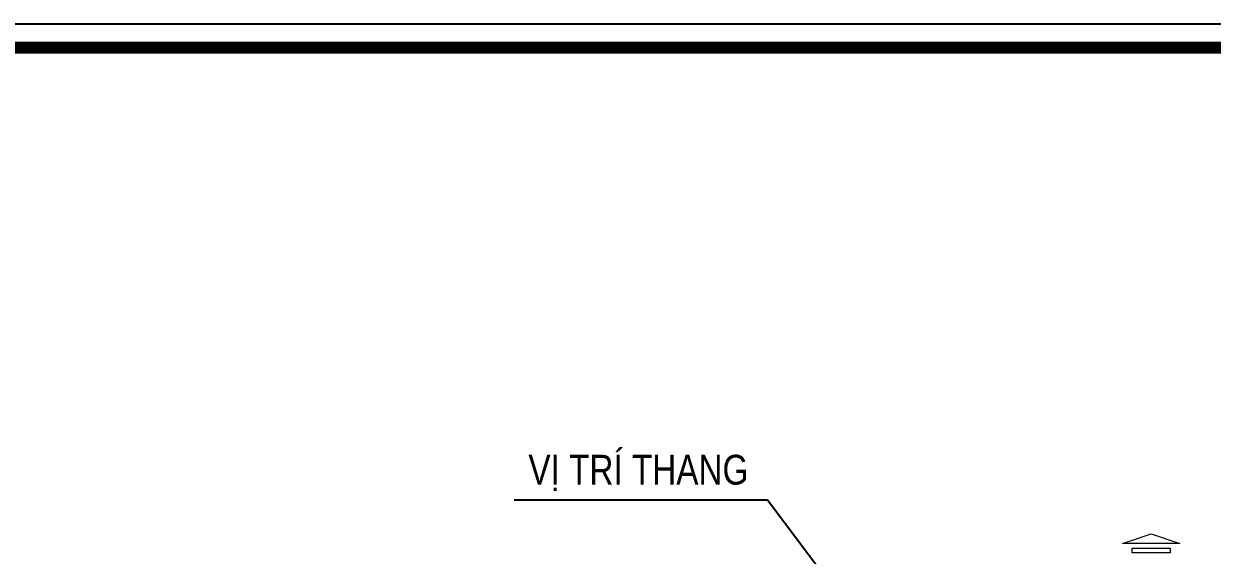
# Model space of a CAD drawing. Header units: millimetres. Extents: x 379264 to 1158416, y -283062 to 356890.
# Drawn here: x 805446 to 810436, y -4435 to -2202 of the extents above; entities that cross this region are included whole.
import ezdxf

# ---------------------------------------------------------------- set-up
doc = ezdxf.new("R2010")
doc.units = ezdxf.units.MM
for name, color, linetype in [('01PM. TEXT A', 3, 'Continuous'), ('04PM. THIN', 7, 'Continuous'), ('11PM. DIM', 2, 'Continuous'), ('BLOCK A - CHI TIET THANG 1$0$Dim 100', 1, 'Continuous'), ('BLOCK A - CHI TIET THANG 4$0$DnW', 20, 'Continuous')]:
    doc.layers.add(name, color=color, linetype=linetype)
doc.layers.add('keyplan TANG 1$0$Net Thay khac', color=250, linetype='Continuous', lineweight=15)
doc.styles.add('[PMDC2013]STYLE', font='arial.ttf', dxfattribs={"width": 0.8})
doc.dimstyles.new('BLOCK A - CHI TIET THANG 1$0$Dim 50 (A1-A2)', dxfattribs={"dimscale": 50, "dimtxt": 2.5, "dimasz": 0.7, "dimexe": 1, "dimexo": 1, "dimgap": 1, "dimtad": 1, "dimdec": 0, "dimzin": 12, "dimdsep": 46, "dimtxsty": '[PMDC2013]STYLE', "dimblk": 'ARCHTICK', "dimcen": 0, "dimdle": 1, "dimclrd": 2, "dimclre": 2, "dimclrt": 4, "dimadec": 0, "dimazin": 0, "dimtfac": 1, "dimtdec": 0, "dimtix": 1, "dimtmove": 2, "dimatfit": 3, "dimldrblk": 'ARCHTICK', "dimfxl": 1, "dimtolj": 1, "dimtzin": 0, "dimarcsym": 0})

# ---------------------------------------------------------------- blocks, each defined once
blk = doc.blocks.new('CHG_XX_Khung ten')
blk.add_lwpolyline([(15, 579), (826, 579), (826, 15), (15, 15)], close=True)
at = {"color": 4, "linetype": 'Continuous', "const_width": 1}
blk.add_lwpolyline([(17, 577), (824, 577), (824, 17), (17, 17)], close=True, dxfattribs=at)
blk = doc.blocks.new('keyplan TANG 1')
at = {"layer": 'keyplan TANG 1$0$Net Thay khac'}
for points in [[(113549, 173266.8), (119549, 171266.8), (107548.9, 171266.8)], [(109548.9, 170266.8), (117549, 170266.8), (117549, 169266.8), (109548.9, 169266.8)]]:
    blk.add_lwpolyline(points, close=True, dxfattribs=at)
blk = doc.blocks.new('_ArchTick')
at = {"color": 0, "linetype": 'ByBlock', "const_width": 0.15}
blk.add_lwpolyline([(-0.5, -0.5), (0.5, 0.5)], dxfattribs=at)
blk = doc.blocks.new('A$C4BCF64AD')
at = {"layer": 'BLOCK A - CHI TIET THANG 4$0$DnW', "xscale": 0.02, "yscale": 0.02, "zscale": 0.02}
blk.add_blockref('keyplan TANG 1', (2142.4, 279.9), dxfattribs=at)
at = {"layer": '01PM. TEXT A', "style": '[PMDC2013]STYLE', "width": 0.8}
blk.add_text('VỊ TRÍ THANG', height=125, dxfattribs=at).set_placement((1798.9, 3952.1))
at = {"layer": 'BLOCK A - CHI TIET THANG 1$0$Dim 100'}
blk.add_leader([(3204.3, 3350.9), (2803.3, 3887.2), (1739.4, 3887.2)], dimstyle='BLOCK A - CHI TIET THANG 1$0$Dim 50 (A1-A2)', override={"dimasz": 1, "dimtad": 0}, dxfattribs=at)

msp = doc.modelspace()

# ---------------------------------------------------------------- block references
at = {"layer": '04PM. THIN', "xscale": 50, "yscale": 50, "zscale": 50}
msp.add_blockref('CHG_XX_Khung ten', (777979.92, -31152.33), dxfattribs=at)

# ---------------------------------------------------------------- next in the draw order: block references
at = {"layer": '11PM. DIM'}
msp.add_blockref('A$C4BCF64AD', (805766.32, -8089.96), dxfattribs=at)

doc.saveas('drawing.dxf')
